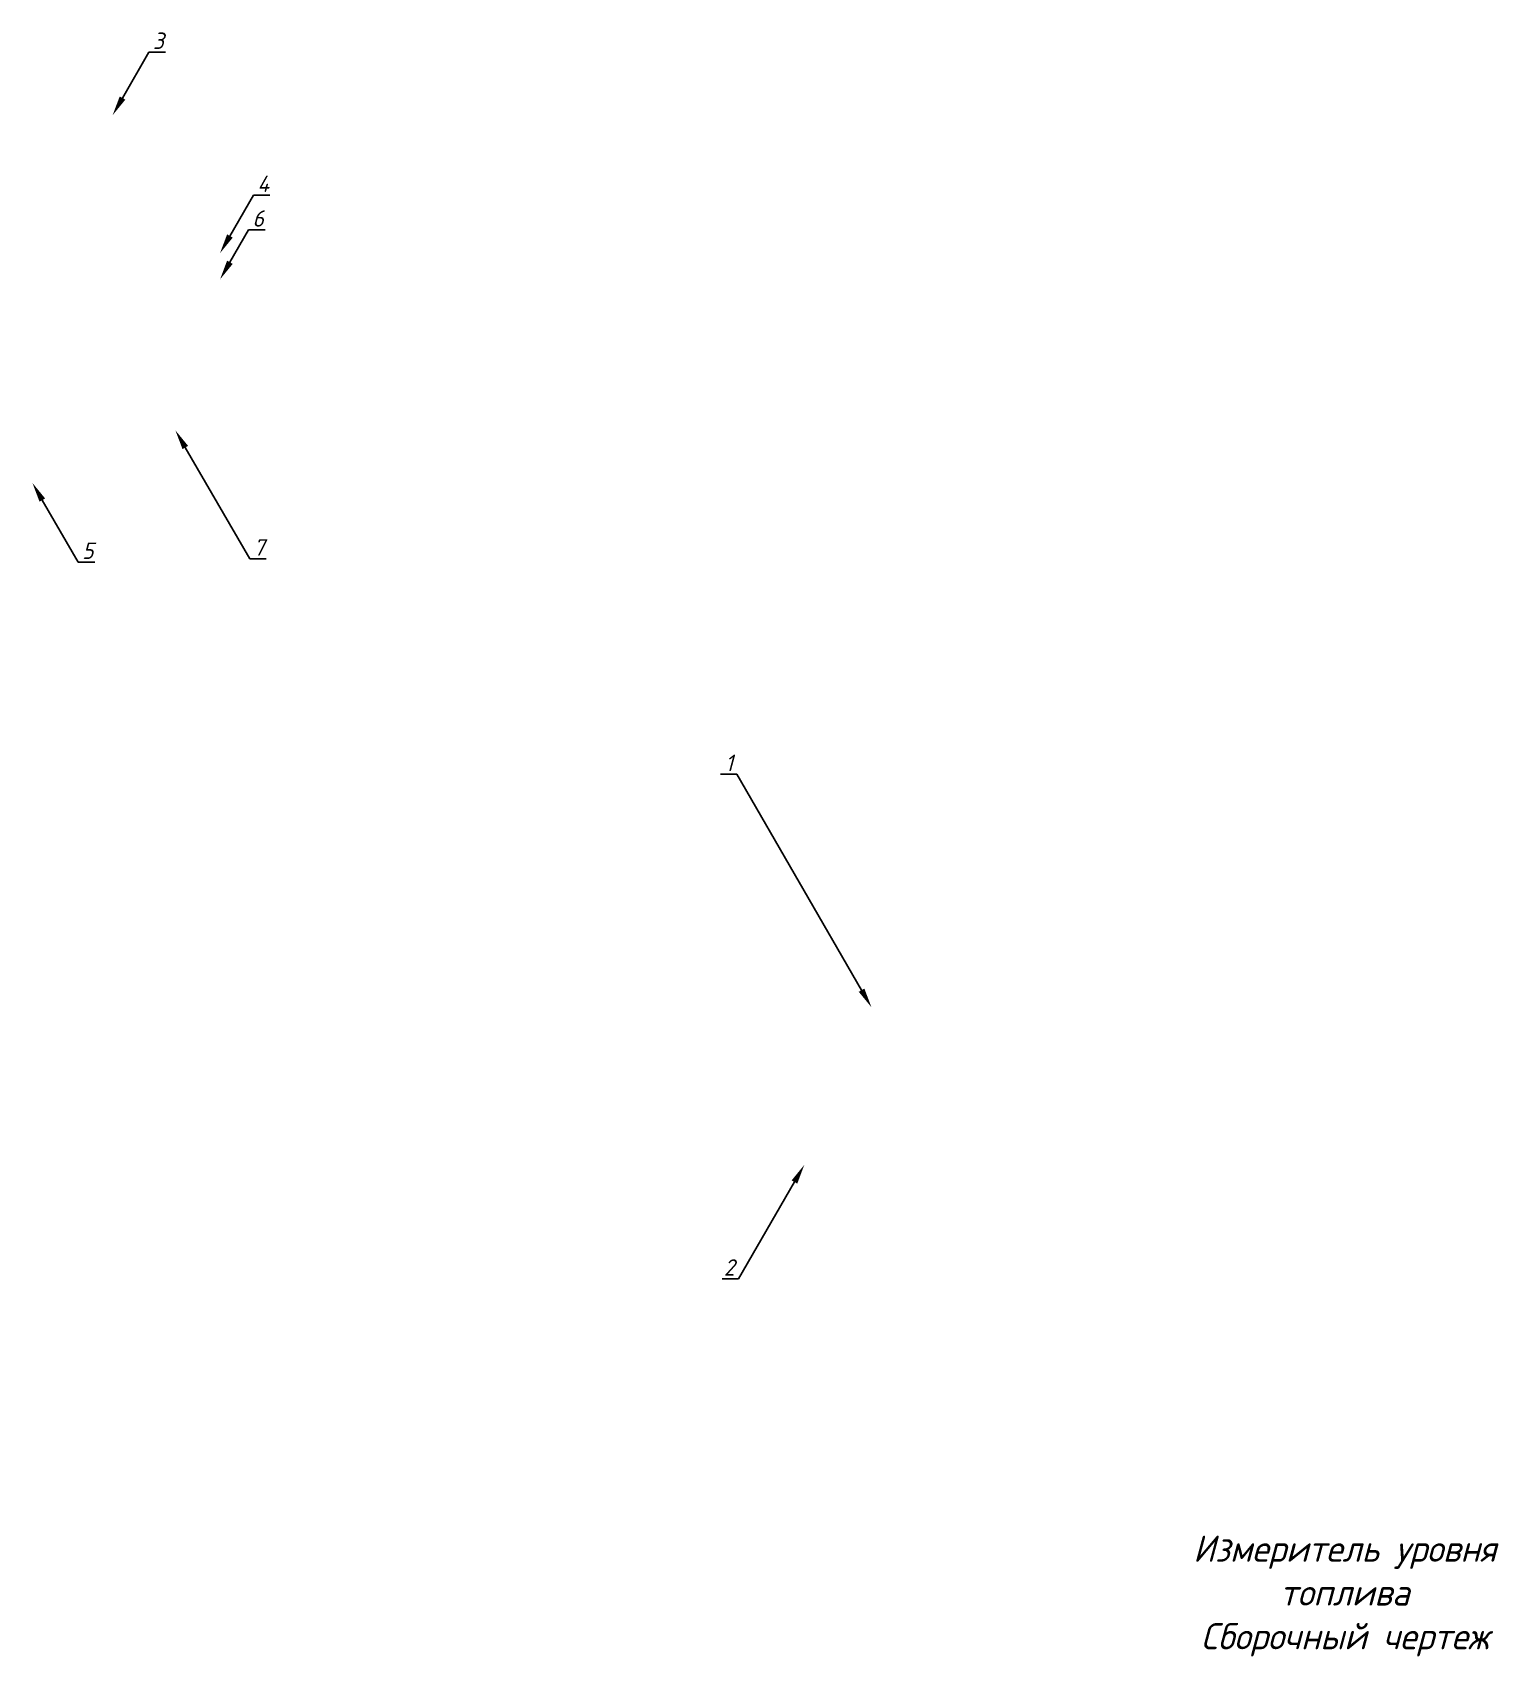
# Paper-space layout 'Лист' of a CAD drawing. Header units: millimetres. Extents: x 129 to 353, y 25 to 272.
import ezdxf
from ezdxf import colors
from ezdxf.entities.mleader import LeaderData, LeaderLine
from ezdxf.math import Vec2, Vec3

# ---------------------------------------------------------------- set-up
doc = ezdxf.new("R2010")
doc.units = ezdxf.units.MM
doc.linetypes.add('Сплошная', pattern=[0])
doc.layers.get('0').update_dxf_attribs({"linetype": 'Сплошная'})
doc.styles.add('Regular Text (GOST)', font='GOST Common Italic.ttf')
doc.styles.add('Обычный текст (ГОСТ)', font='GOST Common Italic.ttf')

psp = doc.layouts.new('Лист')

# ---------------------------------------------------------------- texts
at = {"insert": (329.18, 33.72), "char_height": 4, "attachment_point": 5, "style": 'Обычный текст (ГОСТ)'}
psp.add_mtext_dynamic_manual_height_columns('Измеритель уровня\\Pтоплива\\PСборочный чертеж', width=64.9196, gutter_width=1, heights=[24.61], dxfattribs=at)

# ---------------------------------------------------------------- leaders
ml = psp.add_multileader_mtext('Standard')
ml.set_content('3', color=256, style='Regular Text (GOST)')
ml.set_leader_properties()
ml.build(insert=Vec2(0, 0))
ml.multileader.update_dxf_attribs({"text_left_attachment_type": 6, "text_right_attachment_type": 5, "dogleg_length": 0.5, "arrow_head_size": 3})
ctx = ml.context
ctx.base_point, ctx.char_height, ctx.arrow_head_size, ctx.landing_gap_size, ctx.plane_origin = Vec3(147.66, 268.72), 2.5, 3, 0.09, Vec3(141.63, 259.15)
ctx.left_attachment, ctx.right_attachment = 6, 5
notes = []
notes.append((ctx, [(0, (1, 1, 0), (147.16, 268.72), (1, 0), 0.5, [(0, [(141.63, 259.15)], 0, [])])]))
ctx.mtext.insert, ctx.mtext.flow_direction = Vec3(147.75, 271.72), 5
ml = psp.add_multileader_mtext('Standard')
ml.set_content('4', color=256, style='Regular Text (GOST)')
ml.set_leader_properties()
ml.build(insert=Vec2(0, 0))
ml.multileader.update_dxf_attribs({"text_left_attachment_type": 6, "text_right_attachment_type": 5, "dogleg_length": 0.5, "arrow_head_size": 3})
ctx = ml.context
ctx.base_point, ctx.char_height, ctx.arrow_head_size, ctx.landing_gap_size, ctx.plane_origin = Vec3(163.56, 246.95), 2.5, 3, 0.09, Vec3(157.98, 238.15)
ctx.left_attachment, ctx.right_attachment = 6, 5
notes.append((ctx, [(0, (1, 1, 0), (163.06, 246.95), (1, 0), 0.5, [(0, [(157.98, 238.15)], 0, [])])]))
ctx.mtext.insert, ctx.mtext.flow_direction = Vec3(163.65, 249.95), 5
ml = psp.add_multileader_mtext('Standard')
ml.set_content('6', color=256, style='Regular Text (GOST)')
ml.set_leader_properties()
ml.build(insert=Vec2(0, 0))
ml.multileader.update_dxf_attribs({"text_left_attachment_type": 6, "text_right_attachment_type": 5, "dogleg_length": 0.5, "arrow_head_size": 3})
ctx = ml.context
ctx.base_point, ctx.char_height, ctx.arrow_head_size, ctx.landing_gap_size, ctx.plane_origin = Vec3(162.82, 241.67), 2.5, 3, 0.09, Vec3(157.98, 234.15)
ctx.left_attachment, ctx.right_attachment = 6, 5
notes.append((ctx, [(0, (1, 1, 0), (162.32, 241.67), (1, 0), 0.5, [(0, [(157.98, 234.15)], 0, [])])]))
ctx.mtext.insert, ctx.mtext.flow_direction = Vec3(162.91, 244.67), 5
ml = psp.add_multileader_mtext('Standard')
ml.set_content('7', color=256, style='Regular Text (GOST)')
ml.set_leader_properties()
ml.build(insert=Vec2(0, 0))
ml.multileader.update_dxf_attribs({"text_left_attachment_type": 6, "text_right_attachment_type": 5, "dogleg_length": 0.5, "arrow_head_size": 3})
ctx = ml.context
ctx.base_point, ctx.char_height, ctx.arrow_head_size, ctx.landing_gap_size, ctx.plane_origin = Vec3(162.99, 191.59), 2.5, 3, 0.09, Vec3(151.19, 211.15)
ctx.left_attachment, ctx.right_attachment = 6, 5
notes.append((ctx, [(0, (1, 1, 0), (162.49, 191.59), (1, 0), 0.5, [(0, [(151.19, 211.15)], 0, [])])]))
ctx.mtext.insert, ctx.mtext.flow_direction = Vec3(163.08, 194.59), 5
ml = psp.add_multileader_mtext('Standard')
ml.set_content('5', color=256, style='Regular Text (GOST)')
ml.set_leader_properties()
ml.build(insert=Vec2(0, 0))
ml.multileader.update_dxf_attribs({"text_left_attachment_type": 6, "text_right_attachment_type": 5, "dogleg_length": 0.5, "arrow_head_size": 3})
ctx = ml.context
ctx.base_point, ctx.char_height, ctx.arrow_head_size, ctx.landing_gap_size, ctx.plane_origin = Vec3(136.89, 191.09), 2.5, 3, 0.09, Vec3(129.42, 203.15)
ctx.left_attachment, ctx.right_attachment = 6, 5
notes.append((ctx, [(0, (1, 1, 0), (136.39, 191.09), (1, 0), 0.5, [(0, [(129.42, 203.15)], 0, [])])]))
ctx.mtext.insert, ctx.mtext.flow_direction = Vec3(136.98, 194.09), 5
ml = psp.add_multileader_mtext('Standard')
ml.set_content('1', color=256, style='Regular Text (GOST)')
ml.set_leader_properties()
ml.build(insert=Vec2(0, 0))
ml.multileader.update_dxf_attribs({"text_left_attachment_type": 6, "text_right_attachment_type": 5, "dogleg_length": 0.5, "arrow_head_size": 3})
ctx = ml.context
ctx.base_point, ctx.char_height, ctx.arrow_head_size, ctx.landing_gap_size, ctx.plane_origin = Vec3(235.08, 158.8), 2.5, 3, 0.09, Vec3(257.14, 123.34)
ctx.left_attachment, ctx.right_attachment, ctx.text_align_type = 6, 5, 2
notes.append((ctx, [(0, (1, 1, 0), (236.67, 158.8), (-1, 0), 0.5, [(0, [(257.14, 123.34)], 0, [])])]))
ctx.mtext.insert, ctx.mtext.alignment, ctx.mtext.flow_direction = Vec3(236.08, 161.8), 3, 5
ml = psp.add_multileader_mtext('Standard')
ml.set_content('2', color=256, style='Regular Text (GOST)')
ml.set_leader_properties()
ml.build(insert=Vec2(0, 0))
ml.multileader.update_dxf_attribs({"text_left_attachment_type": 6, "text_right_attachment_type": 5, "dogleg_length": 0.5, "arrow_head_size": 3})
ctx = ml.context
ctx.base_point, ctx.char_height, ctx.arrow_head_size, ctx.landing_gap_size, ctx.plane_origin = Vec3(234.44, 81.98), 2.5, 3, 0.09, Vec3(246.92, 99.34)
ctx.left_attachment, ctx.right_attachment, ctx.text_align_type = 6, 5, 2
notes.append((ctx, [(0, (1, 1, 0), (236.9, 81.98), (-1, 0), 0.5, [(0, [(246.92, 99.34)], 0, [])])]))
ctx.mtext.insert, ctx.mtext.alignment, ctx.mtext.flow_direction = Vec3(236.31, 84.98), 3, 5
for ctx, leaders in notes:
    for number, flags, end, landing, length, lines in leaders:
        leader = LeaderData()
        leader.index, (leader.has_last_leader_line, leader.has_dogleg_vector, leader.attachment_direction) = number, flags
        leader.last_leader_point, leader.dogleg_vector, leader.dogleg_length = Vec3(end), Vec3(landing), length
        for number, points, colour, breaks in lines:
            line = LeaderLine()
            line.index, line.vertices, line.color, line.breaks = number, Vec3.list(points), colors.encode_raw_color(colour), breaks
            leader.lines.append(line)
        ctx.leaders.append(leader)

doc.saveas('drawing.dxf')
